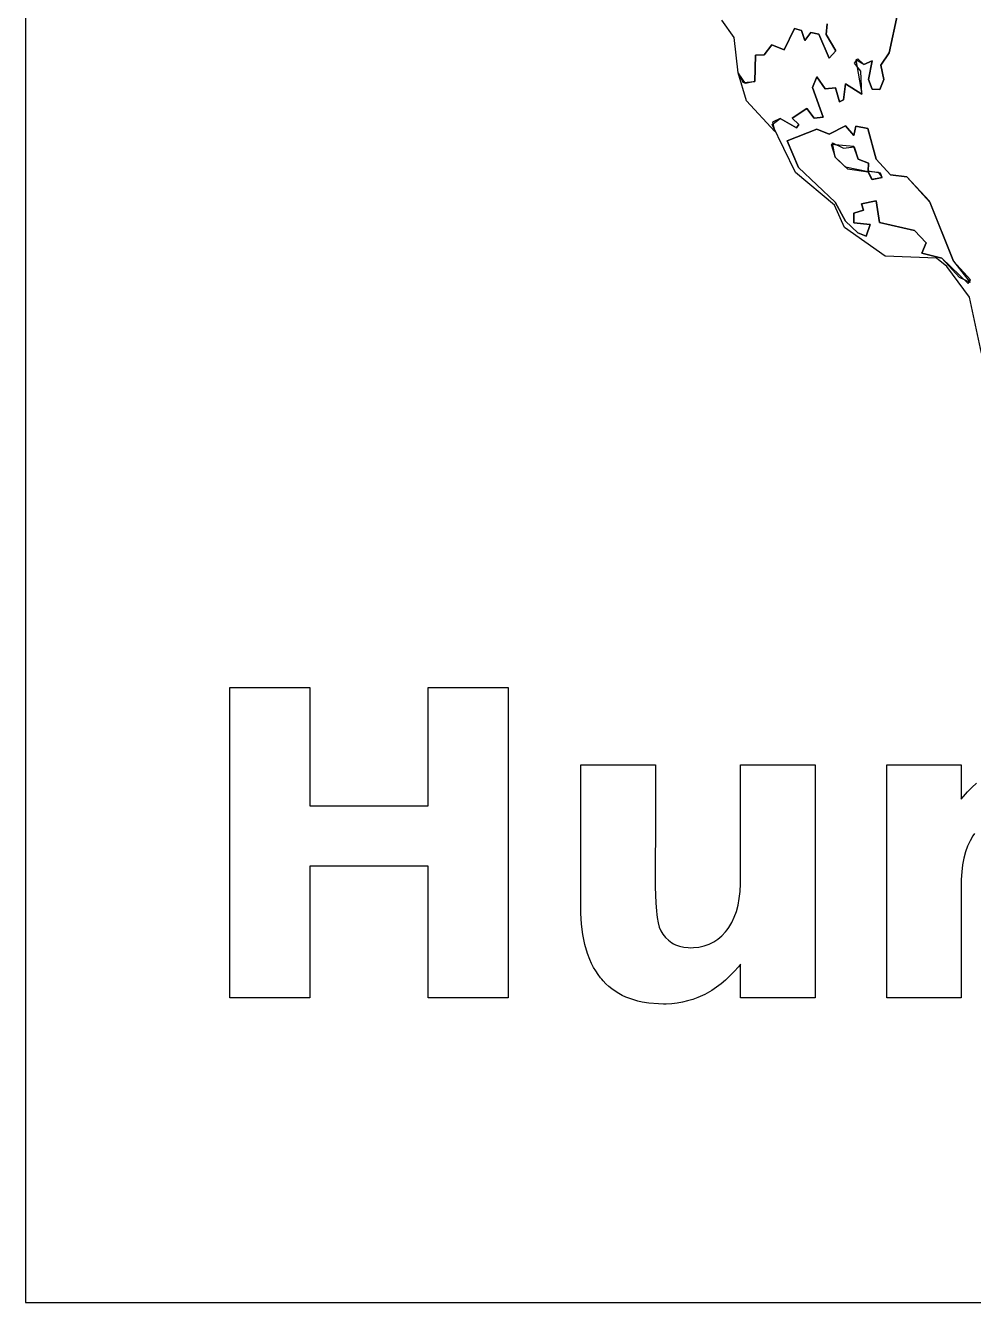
# Model space of a CAD drawing. Header units: millimetres. Extents: x 0 to 570, y 0 to 420.
# Drawn here: x 0 to 115.9, y 0 to 156.2 of the extents above; entities that cross this region are included whole.
import ezdxf

# ---------------------------------------------------------------- set-up
doc = ezdxf.new("R2010")
doc.units = ezdxf.units.MM
for name, color, linetype in [('BAND_02', 2, 'Continuous'), ('BAND_03', 3, 'Continuous'), ('BAND_04', 4, 'Continuous'), ('PLAQUE_OUTLINE', 7, 'Continuous'), ('TEXT_OUTLINE', 7, 'Continuous')]:
    doc.layers.add(name, color=color, linetype=linetype)

msp = doc.modelspace()

# ---------------------------------------------------------------- linework, layer by layer
at = {"layer": 'BAND_02'}
for points in [[(108.67, 131.12), (104.39, 132.12), (104, 134.75), (102.21, 134.38), (102.46, 133.62), (101.25, 133.25), (101.25, 132.08), (103.27, 131.88), (102.75, 130.44), (101.75, 130.86), (100.25, 132.26), (98.98, 134.62), (94.5, 138.84), (93.1, 142.12), (96.75, 143.53), (98.25, 142.92), (100.25, 143.96), (101.25, 142.77), (101.5, 143.92), (102.97, 143.62), (103.98, 139.88), (105.75, 137.93), (107.75, 137.72), (110.56, 134.62), (113.43, 127.38), (115.5, 124.79), (114.17, 125.38), (112, 127.77), (109.57, 128.38), (110.1, 129.62)], [(101.25, 141.41), (98.5, 141.66), (98.97, 140.12), (100.5, 138.69), (103, 138.33), (103.5, 137.37), (104.72, 137.62), (104.5, 138.14), (103.02, 138.38), (103.07, 139.38), (101.8, 139.88)]]:
    msp.add_lwpolyline(points, close=True, dxfattribs=at)
at = {"layer": 'BAND_03'}
for points in [[(98, 156.43), (97.87, 155.12), (99.05, 153.12), (98.25, 152.23), (97, 155.15), (96, 155.37), (95.25, 154.37), (94.85, 155.62), (94, 155.83), (92.75, 153.22), (91.25, 153.86), (90.3, 152.62), (89.25, 152.59), (89.16, 149.38), (88, 149.12), (87.12, 150.43), (86.62, 154.75), (85.12, 156.88)], [(116.88, 116.13), (115.38, 123), (112.62, 126.75), (111.38, 127.75), (105.09, 128), (100.12, 131.5), (98.88, 134.25), (94.12, 138.25), (91.29, 144.12), (92.25, 144.83), (94.25, 143.69), (94.54, 144.12), (93.73, 144.88), (95.5, 146.06), (96.43, 144.88), (97.5, 144.99), (96.21, 148.62), (96.75, 149.93), (97.75, 148.46), (99, 148.58), (99.5, 146.88), (99.99, 147.12), (100.25, 149.09), (102.25, 147.8), (102.12, 150.62), (101.33, 151.62), (101.75, 152.12), (102.5, 151.44), (103.52, 151.88), (103.04, 149.62), (103.5, 148.43), (104.45, 148.38), (104.93, 149.62), (104.57, 151.38), (105.58, 152.88), (106.6, 157.62)]]:
    msp.add_lwpolyline(points, dxfattribs=at)
for points in [[(105.75, 137.93), (104, 139.85), (102.97, 143.62), (101.5, 143.92), (101.25, 142.77), (100.25, 143.96), (98.25, 142.92), (96.75, 143.53), (93.1, 142.12), (94.5, 138.84), (98.98, 134.62), (100.25, 132.26), (101.75, 130.86), (102.75, 130.44), (103.27, 131.88), (101.25, 132.08), (101.25, 133.25), (102.46, 133.62), (102.21, 134.38), (104, 134.75), (104.39, 132.12), (108.67, 131.12), (110.1, 129.62), (109.57, 128.38), (112, 127.77), (115.25, 124.66), (115.51, 125.12), (113.43, 127.38), (110.5, 134.71), (107.75, 137.72)], [(100, 141.21), (101.31, 141.38), (101.8, 139.88), (103.07, 139.38), (103.02, 138.38), (104.25, 138.28), (104.72, 137.62), (103.47, 137.38), (103, 138.33), (100.23, 138.88), (98.97, 140.12), (98.64, 141.88)]]:
    msp.add_lwpolyline(points, close=True, dxfattribs=at)
at = {"layer": 'BAND_04'}
msp.add_lwpolyline([(106.6, 157.62), (105.58, 152.88), (104.57, 151.38), (104.93, 149.62), (104.45, 148.38), (103.5, 148.43), (103.04, 149.62), (103.52, 151.88), (102.5, 151.44), (101.5, 152.03), (102.25, 147.8), (100.25, 149.09), (99.99, 147.12), (99.5, 146.88), (99, 148.58), (97.75, 148.46), (96.75, 149.93), (96.21, 148.62), (97.5, 144.99), (96.43, 144.88), (95.5, 146.06), (93.73, 144.88), (94.54, 144.12), (94.25, 143.69), (92.25, 144.83), (91.33, 144.38), (91.6, 143.25), (88.12, 147), (87.12, 150.43), (87.75, 149.24), (89.16, 149.38), (89.25, 152.59), (90.3, 152.62), (91.25, 153.86), (92.75, 153.22), (94, 155.83), (94.85, 155.62), (95.25, 154.37), (96, 155.37), (97, 155.15), (98.25, 152.23), (99.05, 153.12), (97.87, 155.12), (98, 156.43)], dxfattribs=at)
at = {"layer": 'PLAQUE_OUTLINE'}
msp.add_lwpolyline([(0, 0), (570, 0), (570, 420), (0, 420)], close=True, dxfattribs=at)
at = {"layer": 'TEXT_OUTLINE'}
for points in [[(49.22, 75.25), (59.02, 75.25), (59.02, 37.25), (49.22, 37.25), (49.22, 53.36), (34.76, 53.36), (34.76, 37.25), (24.96, 37.25), (24.96, 75.25), (34.76, 75.25), (34.76, 60.77), (49.22, 60.77)], [(77.03, 60.29), (77.01, 57.09), (76.99, 54.17), (76.98, 52.42), (76.99, 50.82), (77.05, 48.87), (77.12, 47.88), (77.16, 47.47), (77.21, 47.1), (77.33, 46.45), (77.48, 45.9), (77.67, 45.45), (77.77, 45.26), (77.92, 45.04), (78.24, 44.65), (78.6, 44.31), (79.01, 44.01), (79.23, 43.88), (79.46, 43.77), (79.95, 43.59), (80.47, 43.47), (81.02, 43.41), (81.31, 43.4), (81.66, 43.41), (82.33, 43.48), (82.97, 43.62), (83.57, 43.82), (84.13, 44.1), (84.65, 44.44), (85.13, 44.85), (85.58, 45.33), (85.79, 45.59), (85.98, 45.88), (86.34, 46.48), (86.65, 47.13), (86.9, 47.84), (87.1, 48.6), (87.26, 49.41), (87.36, 50.28), (87.41, 51.2), (87.42, 51.68), (87.42, 65.75), (96.53, 65.75), (96.53, 37.25), (87.42, 37.25), (87.42, 41.37), (87.16, 41.06), (86.63, 40.48), (86.1, 39.94), (85.57, 39.44), (85.02, 38.98), (84.47, 38.56), (83.91, 38.18), (83.34, 37.84), (83.05, 37.69), (82.76, 37.54), (82.17, 37.29), (81.56, 37.06), (80.94, 36.88), (80.31, 36.73), (79.66, 36.62), (79, 36.55), (78.32, 36.51), (77.98, 36.51), (77.37, 36.52), (76.21, 36.61), (75.38, 36.75), (74.86, 36.86), (74.35, 37.01), (73.86, 37.17), (73.39, 37.36), (72.94, 37.57), (72.51, 37.81), (72.09, 38.07), (71.69, 38.35), (71.32, 38.66), (70.96, 38.99), (70.62, 39.35), (70.45, 39.54), (70.29, 39.73), (69.99, 40.13), (69.71, 40.55), (69.45, 40.99), (69.2, 41.46), (68.98, 41.94), (68.69, 42.71), (68.36, 43.81), (68.12, 45), (67.96, 46.28), (67.88, 47.64), (67.87, 48.35), (67.87, 65.75), (77.03, 65.75), (77.03, 62.9)]]:
    msp.add_lwpolyline(points, close=True, dxfattribs=at)
msp.add_lwpolyline([(116.02, 57.36), (115.82, 57.08), (115.47, 56.48), (115.16, 55.82), (114.91, 55.11), (114.7, 54.35), (114.55, 53.54), (114.45, 52.67), (114.4, 51.75), (114.39, 51.27), (114.39, 37.25), (105.29, 37.25), (105.29, 65.75), (114.39, 65.75), (114.39, 61.58), (114.65, 61.89), (115.17, 62.47), (115.7, 63.01), (116.24, 63.51)], dxfattribs=at)

doc.saveas('drawing.dxf')
